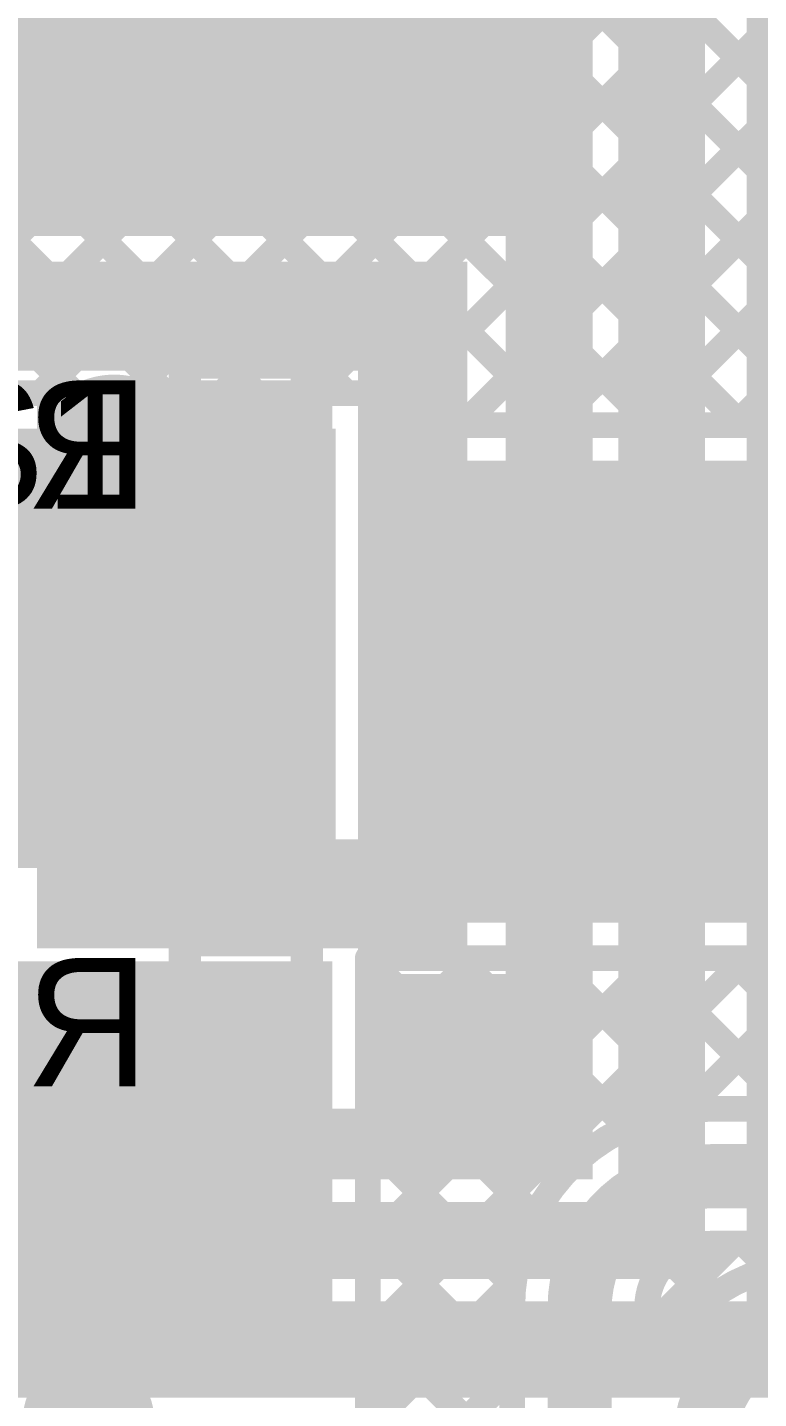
# Model space of a CAD drawing. Header units: millimetres. Extents: x 3.06 to 5.82, y 1.29 to 3.84.
# Drawn here: x 4.007 to 4.2347, y 1.8027 to 2.23 of the extents above; entities that cross this region are included whole.
import ezdxf

# ---------------------------------------------------------------- set-up
doc = ezdxf.new("R2010")
doc.units = ezdxf.units.MM
doc.header["$MEASUREMENT"] = 0
for name, color, linetype in [('BottomLayer', 5, 'Continuous'), ('BottomOverlay', 54, 'Continuous'), ('BottomPaste', 16, 'Continuous'), ('BottomSolder', 6, 'Continuous'), ('MultiLayer', 9, 'Continuous'), ('TopLayer', 1, 'Continuous'), ('TopOverlay', 2, 'Continuous'), ('TopPaste', 8, 'Continuous'), ('TopSolder', 216, 'Continuous'), ('ViaHoleLayer', 16, 'Continuous')]:
    doc.layers.add(name, color=color, linetype=linetype)

# ---------------------------------------------------------------- blocks, each defined once
blk = doc.blocks.new('R__0402_B_24')
at = {"layer": 'BottomLayer'}
for points in [[(-0.0275, 0.0125), (-0.0275, -0.0125), (-0.0095, 0.0125), (-0.0095, -0.0125)], [(0.0095, 0.0125), (0.0095, -0.0125), (0.0275, 0.0125), (0.0275, -0.0125)]]:
    blk.add_solid(points, dxfattribs=at)
at = {"layer": 'BottomOverlay', "const_width": 0.01}
for points in [[(-0.034, 0.019), (0.034, 0.019)], [(-0.034, 0.019), (-0.034, -0.019)], [(0.034, 0.019), (0.034, -0.019)], [(-0.034, -0.019), (0.034, -0.019)]]:
    blk.add_lwpolyline(points, dxfattribs=at)
at = {"layer": 'BottomOverlay', "const_width": 0.005}
for points in [[(-0.0365, 0.019, 1), (-0.0315, 0.019, 1)], [(-0.0365, 0.019, 1), (-0.0315, 0.019, 1)], [(0.0315, 0.019, 1), (0.0365, 0.019, 1)], [(0.0315, 0.019, 1), (0.0365, 0.019, 1)], [(-0.0365, -0.019, 1), (-0.0315, -0.019, 1)], [(-0.0365, -0.019, 1), (-0.0315, -0.019, 1)], [(0.0315, -0.019, 1), (0.0365, -0.019, 1)], [(0.0315, -0.019, 1), (0.0365, -0.019, 1)]]:
    blk.add_lwpolyline(points, format="xyb", close=True, dxfattribs=at)
at = {"layer": 'BottomPaste'}
for points in [[(-0.0275, 0.0125), (-0.0275, -0.0125), (-0.0095, 0.0125), (-0.0095, -0.0125)], [(0.0095, 0.0125), (0.0095, -0.0125), (0.0275, 0.0125), (0.0275, -0.0125)]]:
    blk.add_solid(points, dxfattribs=at)
at = {"layer": 'BottomSolder'}
for points in [[(-0.0315, 0.0165), (-0.0315, -0.0165), (-0.0055, 0.0165), (-0.0055, -0.0165)], [(0.0055, 0.0165), (0.0055, -0.0165), (0.0315, 0.0165), (0.0315, -0.0165)]]:
    blk.add_solid(points, dxfattribs=at)
blk = doc.blocks.new('R__0402_B_27')
at = {"layer": 'BottomLayer'}
for points in [[(-0.0275, 0.0125), (-0.0275, -0.0125), (-0.0095, 0.0125), (-0.0095, -0.0125)], [(0.0095, 0.0125), (0.0095, -0.0125), (0.0275, 0.0125), (0.0275, -0.0125)]]:
    blk.add_solid(points, dxfattribs=at)
at = {"layer": 'BottomOverlay', "const_width": 0.01}
for points in [[(-0.034, 0.019), (0.034, 0.019)], [(-0.034, 0.019), (-0.034, -0.019)], [(0.034, 0.019), (0.034, -0.019)], [(-0.034, -0.019), (0.034, -0.019)]]:
    blk.add_lwpolyline(points, dxfattribs=at)
at = {"layer": 'BottomOverlay', "const_width": 0.005}
for points in [[(-0.0365, 0.019, 1), (-0.0315, 0.019, 1)], [(-0.0365, 0.019, 1), (-0.0315, 0.019, 1)], [(0.0315, 0.019, 1), (0.0365, 0.019, 1)], [(0.0315, 0.019, 1), (0.0365, 0.019, 1)], [(-0.0365, -0.019, 1), (-0.0315, -0.019, 1)], [(-0.0365, -0.019, 1), (-0.0315, -0.019, 1)], [(0.0315, -0.019, 1), (0.0365, -0.019, 1)], [(0.0315, -0.019, 1), (0.0365, -0.019, 1)]]:
    blk.add_lwpolyline(points, format="xyb", close=True, dxfattribs=at)
at = {"layer": 'BottomPaste'}
for points in [[(-0.0275, 0.0125), (-0.0275, -0.0125), (-0.0095, 0.0125), (-0.0095, -0.0125)], [(0.0095, 0.0125), (0.0095, -0.0125), (0.0275, 0.0125), (0.0275, -0.0125)]]:
    blk.add_solid(points, dxfattribs=at)
at = {"layer": 'BottomSolder'}
for points in [[(-0.0315, 0.0165), (-0.0315, -0.0165), (-0.0055, 0.0165), (-0.0055, -0.0165)], [(0.0055, 0.0165), (0.0055, -0.0165), (0.0315, 0.0165), (0.0315, -0.0165)]]:
    blk.add_solid(points, dxfattribs=at)
blk = doc.blocks.new('STD2HNK60Z_59')
at = {"layer": 'TopLayer'}
for points in [[(-0.11953, -0.22047), (-0.06047, -0.22047), (-0.11953, -0.1063), (-0.06047, -0.1063)], [(0.06047, -0.22047), (0.11953, -0.22047), (0.06047, -0.1063), (0.11953, -0.1063)]]:
    blk.add_solid(points, dxfattribs=at)
at = {"layer": 'TopOverlay'}
for points, const_width in [([(-0.13837, -0.151, 1), (-0.15963, -0.151, 1)], 0.01969), ([(-0.14329, -0.151, 1), (-0.13345, -0.151, 1)], 0.00984)]:
    blk.add_lwpolyline(points, format="xyb", close=True, dxfattribs=dict(at, const_width=const_width))
at = {"layer": 'TopPaste'}
for points in [[(-0.11953, -0.22047), (-0.06047, -0.22047), (-0.11953, -0.1063), (-0.06047, -0.1063)], [(0.06047, -0.22047), (0.11953, -0.22047), (0.06047, -0.1063), (0.11953, -0.1063)]]:
    blk.add_solid(points, dxfattribs=at)
at = {"layer": 'TopSolder'}
for points in [[(-0.12353, -0.22447), (-0.05647, -0.22447), (-0.12353, -0.1023), (-0.05647, -0.1023)], [(0.05647, -0.22447), (0.12353, -0.22447), (0.05647, -0.1023), (0.12353, -0.1023)]]:
    blk.add_solid(points, dxfattribs=at)

msp = doc.modelspace()

# ---------------------------------------------------------------- linework, layer by layer
at = {"layer": 'BottomLayer'}
for points, const_width in [([(3.91255, 2.112), (4.01155, 2.013)], 0.008), ([(3.94084, 2.112), (4.06484, 1.988)], 0.008), ([(3.96461, 2.013), (4.02061, 2.069)], 0.008), ([(3.9929, 2.013), (4.0489, 2.069)], 0.008), ([(3.999, 2.069), (4.099, 2.069)], 0.008), ([(4.01212, 2.069), (4.09312, 1.988)], 0.008), ([(4.013, 2.00482), (4.07718, 2.069)], 0.008), ([(4.0404, 2.069), (4.099, 2.0104)], 0.008), ([(4.06869, 2.069), (4.099, 2.03869)], 0.008), ([(4.099, 1.988), (4.099, 2.069)], 0.008), ([(4.02447, 1.988), (4.099, 2.06253)], 0.008), ([(4.05275, 1.988), (4.099, 2.03425)], 0.008), ([(3.966, 2.013), (4.013, 2.013)], 0.008), ([(3.966, 2.013), (4.013, 2.013)], 0.008), ([(4.013, 1.988), (4.013, 2.013)], 0.008), ([(4.013, 1.988), (4.013, 2.013)], 0.008), ([(4.013, 2.01155), (4.03655, 1.988)], 0.008), ([(4.08104, 1.988), (4.099, 2.00596)], 0.008), ([(4.013, 1.988), (4.099, 1.988)], 0.008), ([(4.023, 1.917), (4.0235, 1.9165)], 0.01), ([(4.0235, 1.9165), (4.075, 1.9165)], 0.01)]:
    msp.add_lwpolyline(points, dxfattribs=dict(at, const_width=const_width))
for points, const_width in [([(4.02809, 2.095, 1), (4.03991, 2.095, 1)], 0.01181), ([(4.12109, 2.076, 1), (4.13291, 2.076, 1)], 0.01181), ([(4.01012, 2.069, 1), (4.01412, 2.069, 1)], 0.004), ([(4.01861, 2.069, 1), (4.02261, 2.069, 1)], 0.004), ([(4.0384, 2.069, 1), (4.0424, 2.069, 1)], 0.004), ([(4.0469, 2.069, 1), (4.0509, 2.069, 1)], 0.004), ([(4.06669, 2.069, 1), (4.07069, 2.069, 1)], 0.004), ([(4.07518, 2.069, 1), (4.07918, 2.069, 1)], 0.004), ([(4.097, 2.069, 1), (4.101, 2.069, 1)], 0.004), ([(4.097, 2.069, 1), (4.101, 2.069, 1)], 0.004), ([(4.097, 2.06253, 1), (4.101, 2.06253, 1)], 0.004), ([(4.12109, 2.04167, 1), (4.13291, 2.04167, 1)], 0.01181), ([(4.097, 2.03869, 1), (4.101, 2.03869, 1)], 0.004), ([(4.097, 2.03425, 1), (4.101, 2.03425, 1)], 0.004), ([(4.00955, 2.013, 1), (4.01355, 2.013, 1)], 0.004), ([(4.011, 2.013, 1), (4.015, 2.013, 1)], 0.004), ([(4.011, 2.013, 1), (4.015, 2.013, 1)], 0.004), ([(4.011, 2.013, 1), (4.015, 2.013, 1)], 0.004), ([(4.011, 2.013, 1), (4.015, 2.013, 1)], 0.004), ([(4.12109, 2.00733, 1), (4.13291, 2.00733, 1)], 0.01181), ([(4.011, 2.01155, 1), (4.015, 2.01155, 1)], 0.004), ([(4.097, 2.0104, 1), (4.101, 2.0104, 1)], 0.004), ([(4.011, 2.00482, 1), (4.015, 2.00482, 1)], 0.004), ([(4.097, 2.00596, 1), (4.101, 2.00596, 1)], 0.004), ([(4.011, 1.988, 1), (4.015, 1.988, 1)], 0.004), ([(4.011, 1.988, 1), (4.015, 1.988, 1)], 0.004), ([(4.011, 1.988, 1), (4.015, 1.988, 1)], 0.004), ([(4.02247, 1.988, 1), (4.02647, 1.988, 1)], 0.004), ([(4.03455, 1.988, 1), (4.03855, 1.988, 1)], 0.004), ([(4.05075, 1.988, 1), (4.05475, 1.988, 1)], 0.004), ([(4.06284, 1.988, 1), (4.06684, 1.988, 1)], 0.004), ([(4.07904, 1.988, 1), (4.08304, 1.988, 1)], 0.004), ([(4.09112, 1.988, 1), (4.09512, 1.988, 1)], 0.004), ([(4.097, 1.988, 1), (4.101, 1.988, 1)], 0.004), ([(4.097, 1.988, 1), (4.101, 1.988, 1)], 0.004), ([(4.12109, 1.973, 1), (4.13291, 1.973, 1)], 0.01181), ([(4.01709, 1.917, 1), (4.02891, 1.917, 1)], 0.01181), ([(4.0205, 1.917, 1), (4.0255, 1.917, 1)], 0.005), ([(4.021, 1.9165, 1), (4.026, 1.9165, 1)], 0.005), ([(4.021, 1.9165, 1), (4.026, 1.9165, 1)], 0.005), ([(4.0725, 1.9165, 1), (4.0775, 1.9165, 1)], 0.005)]:
    msp.add_lwpolyline(points, format="xyb", close=True, dxfattribs=dict(at, const_width=const_width))
for points in [[(4.231, 1.803), (4.274, 1.803), (4.231, 2.965), (4.274, 2.965)], [(4.191, 1.84), (4.218, 1.84), (4.191, 2.477), (4.218, 2.477)], [(3.902, 2.165), (4.183, 2.165), (3.902, 2.268), (4.183, 2.268)], [(4.156, 1.871), (4.183, 1.871), (4.156, 2.181), (4.183, 2.181)], [(3.875, 2.123), (4.144, 2.123), (3.875, 2.157), (4.144, 2.157)], [(4.144, 1.942), (4.144, 2.155), (4.11, 1.942), (4.11, 2.155)], [(4.01, 2.08), (4.102, 2.08), (4.01, 2.114), (4.102, 2.114)], [(4.01, 1.943), (4.144, 1.943), (4.01, 1.977), (4.144, 1.977)], [(3.978, 1.9), (4.102, 1.9), (3.978, 1.934), (4.102, 1.934)], [(4.111, 1.878), (4.181, 1.878), (4.111, 1.935), (4.181, 1.935)], [(3.413, 1.871), (4.183, 1.871), (3.413, 1.893), (4.183, 1.893)], [(3.477, 1.84), (4.21, 1.84), (3.477, 1.864), (4.21, 1.864)], [(3.437, 1.803), (4.244, 1.803), (3.437, 1.833), (4.244, 1.833)]]:
    msp.add_solid(points, dxfattribs=at)
at = {"layer": 'BottomSolder', "const_width": 0.01581}
for points in [[(4.02609, 2.095, 1), (4.04191, 2.095, 1)], [(4.11909, 2.076, 1), (4.13491, 2.076, 1)], [(4.11909, 2.04167, 1), (4.13491, 2.04167, 1)], [(4.11909, 2.00733, 1), (4.13491, 2.00733, 1)], [(4.11909, 1.973, 1), (4.13491, 1.973, 1)], [(4.01509, 1.917, 1), (4.03091, 1.917, 1)]]:
    msp.add_lwpolyline(points, format="xyb", close=True, dxfattribs=at)
at = {"layer": 'MultiLayer', "const_width": 0.01181}
for points in [[(4.02809, 2.095, 1), (4.03991, 2.095, 1)], [(4.12109, 2.076, 1), (4.13291, 2.076, 1)], [(4.12109, 2.04167, 1), (4.13291, 2.04167, 1)], [(4.12109, 2.00733, 1), (4.13291, 2.00733, 1)], [(4.12109, 1.973, 1), (4.13291, 1.973, 1)], [(4.01709, 1.917, 1), (4.02891, 1.917, 1)]]:
    msp.add_lwpolyline(points, format="xyb", close=True, dxfattribs=at)
at = {"layer": 'TopLayer'}
for points, const_width in [([(3.39083, 2.86), (4.14483, 2.106)], 0.008), ([(3.50938, 2.76973), (4.17311, 2.106)], 0.008), ([(4.00014, 2.21823), (4.38, 2.59809)], 0.008), ([(3.869, 2.57982), (4.34282, 2.106)], 0.008), ([(3.92519, 2.115), (4.38, 2.56981)], 0.008), ([(3.869, 2.55153), (4.31453, 2.106)], 0.008), ([(3.75939, 2.548), (4.20139, 2.106)], 0.008), ([(3.78768, 2.548), (4.22968, 2.106)], 0.008), ([(3.81596, 2.548), (4.25796, 2.106)], 0.008), ([(3.84425, 2.548), (4.28625, 2.106)], 0.008), ([(3.929, 2.09052), (4.38, 2.54152)], 0.008), ([(3.98276, 2.116), (4.38, 2.51324)], 0.008), ([(4.01105, 2.116), (4.38, 2.48495)], 0.008), ([(4.04026, 2.11693), (4.38, 2.45667)], 0.008), ([(4.06761, 2.116), (4.38, 2.42839)], 0.008), ([(4.0959, 2.116), (4.38, 2.4001)], 0.008), ([(4.11418, 2.106), (4.38, 2.37182)], 0.008), ([(4.14247, 2.106), (4.38, 2.34353)], 0.008), ([(4.17075, 2.106), (4.38, 2.31525)], 0.008), ([(4.19904, 2.106), (4.38, 2.28696)], 0.008), ([(4.22732, 2.106), (4.38, 2.25868)], 0.008), ([(4.00049, 2.22205), (4.10654, 2.116)], 0.008), ([(3.9944, 2.19986), (4.07826, 2.116)], 0.008), ([(3.98193, 2.18405), (4.04997, 2.116)], 0.008), ([(3.96401, 2.17368), (4.02169, 2.116)], 0.008), ([(3.966, 2.116), (4.02509, 2.116)], 0.008), ([(4.04291, 2.116), (4.114, 2.116)], 0.008), ([(4.114, 2.106), (4.114, 2.116)], 0.008), ([(4.114, 2.10854), (4.11654, 2.106)], 0.008), ([(4.114, 2.106), (4.358, 2.106)], 0.008), ([(4.113, 1.94), (4.358, 1.94)], 0.008), ([(4.113, 1.82197), (4.23103, 1.94)], 0.008), ([(4.113, 1.85026), (4.20274, 1.94)], 0.008), ([(4.113, 1.90683), (4.14617, 1.94)], 0.008), ([(4.113, 1.93511), (4.11789, 1.94)], 0.008), ([(4.113, 1.87854), (4.17446, 1.94)], 0.008), ([(4.113, 1.798), (4.113, 1.94)], 0.008), ([(4.113, 1.93984), (4.17709, 1.87575)], 0.008), ([(4.14112, 1.94), (4.19389, 1.88723)], 0.008), ([(4.1694, 1.94), (4.2165, 1.8929)], 0.008), ([(4.19769, 1.94), (4.24469, 1.893)], 0.008), ([(4.21176, 1.89245), (4.25931, 1.94)], 0.008), ([(4.22597, 1.94), (4.27297, 1.893)], 0.008), ([(4.113, 1.91155), (4.16498, 1.85957)], 0.008), ([(4.22, 1.893), (4.369, 1.893)], 0.008), ([(4.113, 1.88327), (4.15838, 1.83788)], 0.008), ([(4.22, 1.872), (4.369, 1.872)], 0.02), ([(4.113, 1.85498), (4.158, 1.80998)], 0.008), ([(4.2, 1.82412), (4.22688, 1.851)], 0.008), ([(4.22, 1.851), (4.369, 1.851)], 0.008), ([(4.23012, 1.851), (4.23813, 1.84299)], 0.008), ([(4.20681, 1.84603), (4.21919, 1.83364)], 0.008), ([(3.898, 1.57869), (4.15855, 1.83924)], 0.008), ([(4.179, 1.374), (4.179, 1.831)], 0.02), ([(4.158, 1.38291), (4.158, 1.831)], 0.008), ([(4.2, 1.80708), (4.2, 1.831)], 0.008), ([(4.113, 1.8267), (4.158, 1.7817)], 0.008), ([(4.2, 1.82455), (4.20565, 1.8189)], 0.008), ([(3.898, 1.5504), (4.158, 1.8104)], 0.008)]:
    msp.add_lwpolyline(points, dxfattribs=dict(at, const_width=const_width))
for points, const_width in [([(4.00905, 2.116, 1), (4.01305, 2.116, 1)], 0.004), ([(4.01969, 2.116, 1), (4.02369, 2.116, 1)], 0.004), ([(4.02309, 2.116, 1), (4.02709, 2.116, 1)], 0.004), ([(4.02309, 2.116, 1), (4.02709, 2.116, 1)], 0.004), ([(4.03826, 2.11693, 1), (4.04226, 2.11693, 1)], 0.004), ([(4.04091, 2.116, 1), (4.04491, 2.116, 1)], 0.004), ([(4.04091, 2.116, 1), (4.04491, 2.116, 1)], 0.004), ([(4.04797, 2.116, 1), (4.05197, 2.116, 1)], 0.004), ([(4.06561, 2.116, 1), (4.06961, 2.116, 1)], 0.004), ([(4.07626, 2.116, 1), (4.08026, 2.116, 1)], 0.004), ([(4.0939, 2.116, 1), (4.0979, 2.116, 1)], 0.004), ([(4.10454, 2.116, 1), (4.10854, 2.116, 1)], 0.004), ([(4.112, 2.116, 1), (4.116, 2.116, 1)], 0.004), ([(4.112, 2.116, 1), (4.116, 2.116, 1)], 0.004), ([(4.112, 2.10854, 1), (4.116, 2.10854, 1)], 0.004), ([(4.02809, 2.095, 1), (4.03991, 2.095, 1)], 0.01181), ([(4.112, 2.106, 1), (4.116, 2.106, 1)], 0.004), ([(4.112, 2.106, 1), (4.116, 2.106, 1)], 0.004), ([(4.11218, 2.106, 1), (4.11618, 2.106, 1)], 0.004), ([(4.11454, 2.106, 1), (4.11854, 2.106, 1)], 0.004), ([(4.14047, 2.106, 1), (4.14447, 2.106, 1)], 0.004), ([(4.14283, 2.106, 1), (4.14683, 2.106, 1)], 0.004), ([(4.16875, 2.106, 1), (4.17275, 2.106, 1)], 0.004), ([(4.17111, 2.106, 1), (4.17511, 2.106, 1)], 0.004), ([(4.19704, 2.106, 1), (4.20104, 2.106, 1)], 0.004), ([(4.19939, 2.106, 1), (4.20339, 2.106, 1)], 0.004), ([(4.22532, 2.106, 1), (4.22932, 2.106, 1)], 0.004), ([(4.22768, 2.106, 1), (4.23168, 2.106, 1)], 0.004), ([(4.12109, 2.076, 1), (4.13291, 2.076, 1)], 0.01181), ([(4.12109, 2.04167, 1), (4.13291, 2.04167, 1)], 0.01181), ([(4.12109, 2.00733, 1), (4.13291, 2.00733, 1)], 0.01181), ([(4.12109, 1.973, 1), (4.13291, 1.973, 1)], 0.01181), ([(4.111, 1.94, 1), (4.115, 1.94, 1)], 0.004), ([(4.111, 1.94, 1), (4.115, 1.94, 1)], 0.004), ([(4.111, 1.93984, 1), (4.115, 1.93984, 1)], 0.004), ([(4.11589, 1.94, 1), (4.11989, 1.94, 1)], 0.004), ([(4.13912, 1.94, 1), (4.14312, 1.94, 1)], 0.004), ([(4.14417, 1.94, 1), (4.14817, 1.94, 1)], 0.004), ([(4.1674, 1.94, 1), (4.1714, 1.94, 1)], 0.004), ([(4.17246, 1.94, 1), (4.17646, 1.94, 1)], 0.004), ([(4.19569, 1.94, 1), (4.19969, 1.94, 1)], 0.004), ([(4.20074, 1.94, 1), (4.20474, 1.94, 1)], 0.004), ([(4.22397, 1.94, 1), (4.22797, 1.94, 1)], 0.004), ([(4.22903, 1.94, 1), (4.23303, 1.94, 1)], 0.004), ([(4.111, 1.93511, 1), (4.115, 1.93511, 1)], 0.004), ([(4.01709, 1.917, 1), (4.02891, 1.917, 1)], 0.01181), ([(4.111, 1.91155, 1), (4.115, 1.91155, 1)], 0.004), ([(4.111, 1.90683, 1), (4.115, 1.90683, 1)], 0.004), ([(4.20976, 1.89245, 1), (4.21376, 1.89245, 1)], 0.004), ([(4.2145, 1.8929, 1), (4.2185, 1.8929, 1)], 0.004), ([(4.218, 1.893, 1), (4.222, 1.893, 1)], 0.004), ([(4.218, 1.893, 1), (4.222, 1.893, 1)], 0.004), ([(4.19189, 1.88723, 1), (4.19589, 1.88723, 1)], 0.004), ([(4.111, 1.88327, 1), (4.115, 1.88327, 1)], 0.004), ([(4.111, 1.87854, 1), (4.115, 1.87854, 1)], 0.004), ([(4.215, 1.872, 1), (4.225, 1.872, 1)], 0.01), ([(4.215, 1.872, 1), (4.225, 1.872, 1)], 0.01), ([(4.17509, 1.87575, 1), (4.17909, 1.87575, 1)], 0.004), ([(4.16298, 1.85957, 1), (4.16698, 1.85957, 1)], 0.004), ([(4.111, 1.85498, 1), (4.115, 1.85498, 1)], 0.004), ([(4.218, 1.851, 1), (4.222, 1.851, 1)], 0.004), ([(4.218, 1.851, 1), (4.222, 1.851, 1)], 0.004), ([(4.22488, 1.851, 1), (4.22888, 1.851, 1)], 0.004), ([(4.22812, 1.851, 1), (4.23212, 1.851, 1)], 0.004), ([(4.111, 1.85026, 1), (4.115, 1.85026, 1)], 0.004), ([(4.20481, 1.84603, 1), (4.20881, 1.84603, 1)], 0.004), ([(4.23613, 1.84299, 1), (4.24013, 1.84299, 1)], 0.004), ([(4.15638, 1.83788, 1), (4.16038, 1.83788, 1)], 0.004), ([(4.15655, 1.83924, 1), (4.16055, 1.83924, 1)], 0.004), ([(4.174, 1.831, 1), (4.184, 1.831, 1)], 0.01), ([(4.174, 1.831, 1), (4.184, 1.831, 1)], 0.01), ([(4.21719, 1.83364, 1), (4.22119, 1.83364, 1)], 0.004), ([(4.156, 1.831, 1), (4.16, 1.831, 1)], 0.004), ([(4.156, 1.831, 1), (4.16, 1.831, 1)], 0.004), ([(4.198, 1.831, 1), (4.202, 1.831, 1)], 0.004), ([(4.198, 1.831, 1), (4.202, 1.831, 1)], 0.004), ([(4.111, 1.8267, 1), (4.115, 1.8267, 1)], 0.004), ([(4.111, 1.82197, 1), (4.115, 1.82197, 1)], 0.004), ([(4.198, 1.82455, 1), (4.202, 1.82455, 1)], 0.004), ([(4.198, 1.82412, 1), (4.202, 1.82412, 1)], 0.004), ([(4.20365, 1.8189, 1), (4.20765, 1.8189, 1)], 0.004), ([(4.156, 1.8104, 1), (4.16, 1.8104, 1)], 0.004), ([(4.156, 1.80998, 1), (4.16, 1.80998, 1)], 0.004), ([(4.198, 1.80708, 1), (4.202, 1.80708, 1)], 0.004), ([(4.198, 1.80708, 1), (4.202, 1.80708, 1)], 0.004)]:
    msp.add_lwpolyline(points, format="xyb", close=True, dxfattribs=dict(at, const_width=const_width))
for points, const_width in [([(4.02509, 2.116, -0.203314), (4.04291, 2.116)], 0.008), ([(4.158, 1.831, -0.414214), (4.22, 1.893)], 0.008), ([(4.179, 1.831, -0.414214), (4.22, 1.872)], 0.02), ([(4.2, 1.831, -0.414214), (4.22, 1.851)], 0.008), ([(4.2, 1.80708, -0.320876), (4.253, 1.845)], 0.008), ([(4.218, 1.789, -0.414214), (4.253, 1.824)], 0.02)]:
    msp.add_lwpolyline(points, format="xyb", dxfattribs=dict(at, const_width=const_width))
for points in [[(3.977, 1.968), (4.103, 1.968), (3.977, 2.105), (4.103, 2.105)], [(4.111, 1.951), (4.347, 1.951), (4.111, 2.095), (4.347, 2.095)], [(3.978, 1.809), (4.102, 1.809), (3.978, 1.939), (4.102, 1.939)]]:
    msp.add_solid(points, dxfattribs=at)
at = {"layer": 'TopSolder', "const_width": 0.01581}
for points in [[(4.02609, 2.095, 1), (4.04191, 2.095, 1)], [(4.11909, 2.076, 1), (4.13491, 2.076, 1)], [(4.11909, 2.04167, 1), (4.13491, 2.04167, 1)], [(4.11909, 2.00733, 1), (4.13491, 2.00733, 1)], [(4.11909, 1.973, 1), (4.13491, 1.973, 1)], [(4.01509, 1.917, 1), (4.03091, 1.917, 1)]]:
    msp.add_lwpolyline(points, format="xyb", close=True, dxfattribs=at)
at = {"layer": 'ViaHoleLayer', "const_width": 0.00787}
for points in [[(4.03006, 2.095, 1), (4.03794, 2.095, 1)], [(4.12306, 2.076, 1), (4.13094, 2.076, 1)], [(4.12306, 2.04167, 1), (4.13094, 2.04167, 1)], [(4.12306, 2.00733, 1), (4.13094, 2.00733, 1)], [(4.12306, 1.973, 1), (4.13094, 1.973, 1)], [(4.01906, 1.917, 1), (4.02694, 1.917, 1)]]:
    msp.add_lwpolyline(points, format="xyb", close=True, dxfattribs=at)

# ---------------------------------------------------------------- block references
at = {"rotation": 90}
for name, p in [('R__0402_B_24', (4.075, 2.115)), ('STD2HNK60Z_59', (3.875, 1.945)), ('R__0402_B_27', (4.075, 1.935))]:
    msp.add_blockref(name, p, dxfattribs=at)

# ---------------------------------------------------------------- texts
at = {"layer": 'BottomOverlay', "text_generation_flag": 2}
for s, p in [('RF14', (4.045, 2.08)), ('RF11', (4.045, 1.9))]:
    msp.add_text(s, height=0.04, dxfattribs=at).set_placement(p)
at = {"layer": 'TopOverlay'}
msp.add_text('QS1', height=0.04, dxfattribs=at).set_placement((3.935, 2.08))

doc.saveas('drawing.dxf')
